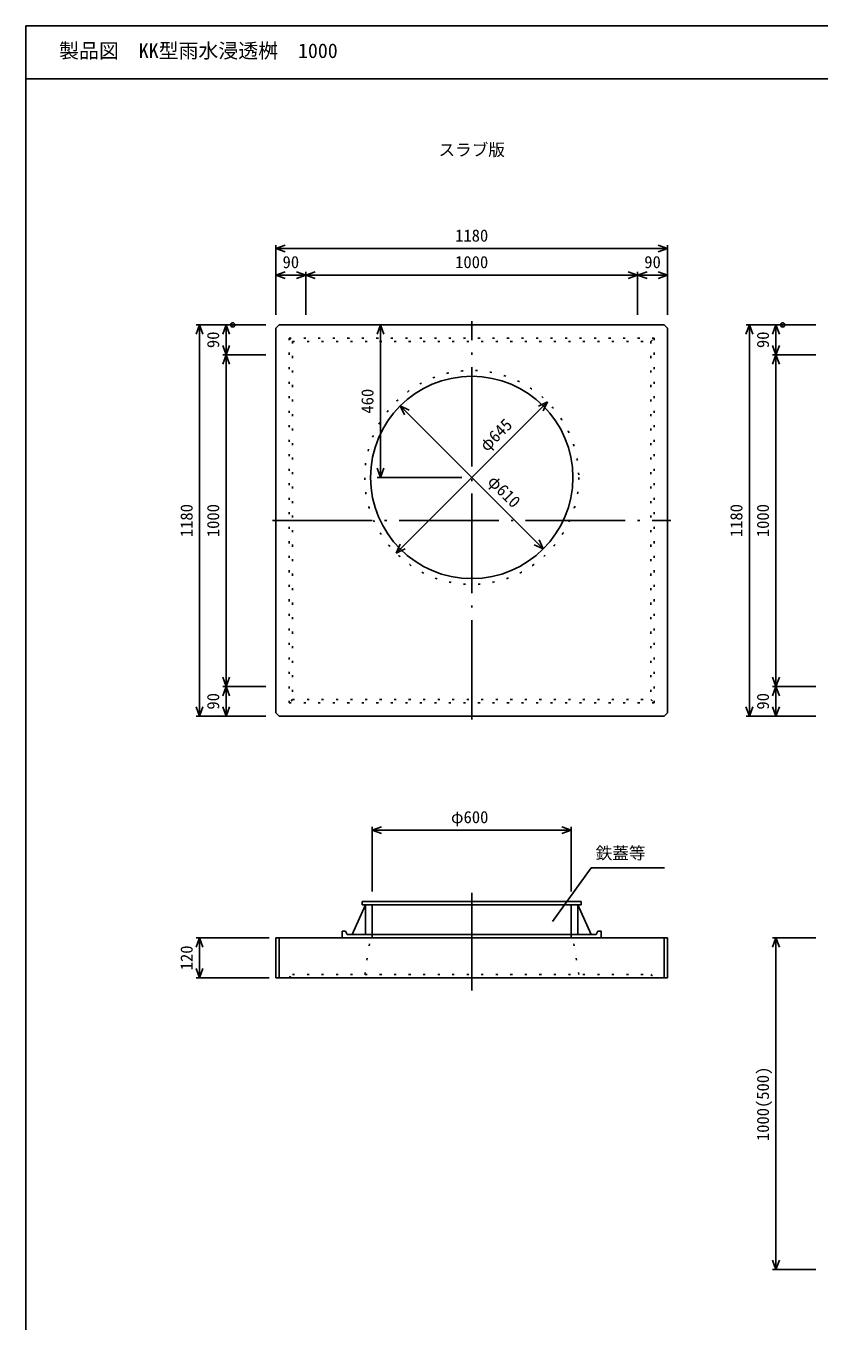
# Model space of a CAD drawing. Units: millimetres, scale not verified. Extents: x 12 to 21012, y 0 to 14850.
# Drawn here: x 9362 to 11753, y 3517 to 7423 of the extents above; entities that cross this region are included whole.
import ezdxf
from ezdxf.enums import TextEntityAlignment as Align

# ---------------------------------------------------------------- set-up
doc = ezdxf.new("R2010")
doc.units = ezdxf.units.MM
doc.header["$LTSCALE"] = 25
doc.header["$PDMODE"] = 32
doc.header["$PDSIZE"] = 12.5
doc.linetypes.add('DOTTED', pattern=[1.75, 0.25, -1.5])
doc.linetypes.add('LONG_DASHED_DOTTED', pattern=[15.25, 12, -1.5, 0.25, -1.5])
for name, color, linetype, lineweight in [('CENTER', 7, 'LONG_DASHED_DOTTED', 25), ('DIM', 7, 'Continuous', 25), ('OUTLINE', 3, 'Continuous', 25), ('OUTLINE2', 4, 'DOTTED', 25), ('TXT', 7, 'Continuous', 25)]:
    doc.layers.add(name, color=color, linetype=linetype, lineweight=lineweight)
doc.styles.add('ＭＳ ゴシック', font='')
doc.styles.get('ＭＳ ゴシック').set_extended_font_data('MS Gothic')

msp = doc.modelspace()

# ---------------------------------------------------------------- linework, layer by layer
at = {"layer": 'CENTER'}
for p, q in [((10705.85, 5331.14), (10705.85, 6532.64)), ((10105.85, 5931.14), (11305.85, 5931.14)), ((10705.85, 4514.27), (10705.85, 4809.11))]:
    msp.add_line(p, q, dxfattribs=at)
at = {"layer": 'DIM'}
for p, q in [((10115.85, 6751.13), (10144.05, 6761.39)), ((10115.85, 6761.13), (10115.85, 6551.13)), ((11295.85, 6751.13), (11267.66, 6761.39)), ((11295.85, 6761.13), (11295.85, 6551.13)), ((10115.85, 6751.13), (11295.85, 6751.13)), ((10144.05, 6740.87), (10115.85, 6751.13)), ((11267.66, 6740.87), (11295.85, 6751.13)), ((10115.85, 6671.13), (10144.05, 6681.39)), ((10205.85, 6671.13), (10177.66, 6681.39)), ((10205.85, 6671.13), (10234.05, 6681.39)), ((10205.85, 6681.13), (10205.85, 6551.13)), ((11205.85, 6671.13), (11177.66, 6681.39)), ((11205.85, 6671.13), (11234.05, 6681.39)), ((11205.85, 6681.13), (11205.85, 6551.13)), ((11295.85, 6671.13), (11267.66, 6681.39)), ((10115.85, 6671.13), (10205.85, 6671.13)), ((10144.05, 6660.87), (10115.85, 6671.13)), ((10177.66, 6660.87), (10205.85, 6671.13)), ((10205.85, 6671.13), (11205.85, 6671.13)), ((10234.05, 6660.87), (10205.85, 6671.13)), ((11177.66, 6660.87), (11205.85, 6671.13)), ((11205.85, 6671.13), (11295.85, 6671.13)), ((11234.05, 6660.87), (11205.85, 6671.13)), ((11267.66, 6660.87), (11295.85, 6671.13)), ((9885.85, 6521.14), (9875.58, 6492.95)), ((9875.85, 6521.14), (10085.85, 6521.14)), ((9885.85, 5341.14), (9885.85, 6521.14)), ((9896.11, 6492.95), (9885.85, 6521.14)), ((9965.85, 6521.14), (9955.58, 6492.95)), ((9965.85, 6431.14), (9965.85, 6521.14)), ((9976.11, 6492.95), (9965.85, 6521.14)), ((10430.85, 6521.13), (10420.59, 6492.94)), ((10430.85, 6061.13), (10430.85, 6521.13)), ((10441.12, 6492.94), (10430.85, 6521.13)), ((11542.58, 6521.14), (11532.32, 6492.95)), ((11532.58, 6521.14), (11742.58, 6521.14)), ((11542.58, 5341.14), (11542.58, 6521.14)), ((11552.84, 6492.95), (11542.58, 6521.14)), ((11622.58, 6521.14), (11612.32, 6492.95)), ((11622.58, 6431.14), (11622.58, 6521.14)), ((11632.84, 6492.95), (11622.58, 6521.14)), ((9965.85, 6431.14), (9955.58, 6459.33)), ((9976.11, 6459.33), (9965.85, 6431.14)), ((11622.58, 6431.14), (11612.32, 6459.33)), ((11632.84, 6459.33), (11622.58, 6431.14)), ((9965.85, 6431.14), (9955.58, 6402.95)), ((9955.85, 6431.14), (10085.85, 6431.14)), ((9965.85, 5431.14), (9965.85, 6431.14)), ((9976.11, 6402.95), (9965.85, 6431.14)), ((11622.58, 6431.14), (11612.32, 6402.95)), ((11612.58, 6431.14), (11742.58, 6431.14)), ((11622.58, 5431.14), (11622.58, 6431.14)), ((11632.84, 6402.95), (11622.58, 6431.14)), ((10933.9, 6289.17), (10477.81, 5833.09)), ((10933.9, 6289.17), (10906.71, 6276.49)), ((10921.22, 6261.98), (10933.9, 6289.17)), ((10490.19, 6276.79), (10921.52, 5845.46)), ((10502.87, 6249.61), (10490.19, 6276.79)), ((10490.19, 6276.79), (10517.38, 6264.12)), ((10430.85, 6061.13), (10420.59, 6089.32)), ((10420.85, 6061.13), (10675.85, 6061.13)), ((10441.12, 6089.32), (10430.85, 6061.13)), ((10477.81, 5833.09), (10490.49, 5860.27)), ((10894.33, 5858.14), (10921.52, 5845.46)), ((10921.52, 5845.46), (10908.84, 5872.65)), ((10505, 5845.76), (10477.81, 5833.09)), ((9965.85, 5431.14), (9955.58, 5459.33)), ((9965.85, 5431.14), (9955.58, 5402.95)), ((9955.85, 5431.14), (10085.85, 5431.14)), ((9976.11, 5459.33), (9965.85, 5431.14)), ((9965.85, 5341.14), (9965.85, 5431.14)), ((9976.11, 5402.95), (9965.85, 5431.14)), ((11622.58, 5431.14), (11612.32, 5459.33)), ((11622.58, 5431.14), (11612.32, 5402.95)), ((11612.58, 5431.14), (11742.58, 5431.14)), ((11632.84, 5459.33), (11622.58, 5431.14)), ((11622.58, 5341.14), (11622.58, 5431.14)), ((11632.84, 5402.95), (11622.58, 5431.14)), ((9885.85, 5341.14), (9875.58, 5369.33)), ((9896.11, 5369.33), (9885.85, 5341.14)), ((9965.85, 5341.14), (9955.58, 5369.33)), ((9976.11, 5369.33), (9965.85, 5341.14)), ((11542.58, 5341.14), (11532.32, 5369.33)), ((11552.84, 5369.33), (11542.58, 5341.14)), ((11622.58, 5341.14), (11612.32, 5369.33)), ((11632.84, 5369.33), (11622.58, 5341.14)), ((9875.85, 5341.14), (10085.85, 5341.14)), ((11532.58, 5341.14), (11742.58, 5341.14)), ((10405.85, 4997.65), (10434.05, 5007.91)), ((10405.85, 5007.65), (10405.85, 4812.65)), ((11005.85, 4997.65), (10977.66, 5007.91)), ((11005.85, 5007.65), (11005.85, 4812.65)), ((10405.85, 4997.65), (11005.85, 4997.65)), ((10434.05, 4987.39), (10405.85, 4997.65)), ((10977.66, 4987.39), (11005.85, 4997.65)), ((9885.85, 4672.65), (9875.58, 4644.46)), ((9875.85, 4672.65), (10095.85, 4672.65)), ((9885.85, 4552.65), (9885.85, 4672.65)), ((9896.11, 4644.46), (9885.85, 4672.65)), ((11622.59, 4672.65), (11612.33, 4644.46)), ((11612.59, 4672.65), (11742.59, 4672.65)), ((11622.59, 3672.65), (11622.59, 4672.65)), ((11632.85, 4644.46), (11622.59, 4672.65)), ((9885.85, 4552.65), (9875.58, 4580.84)), ((9896.11, 4580.84), (9885.85, 4552.65)), ((9875.85, 4552.65), (10095.85, 4552.65)), ((11622.59, 3672.65), (11612.33, 3700.84)), ((11612.59, 3672.65), (11742.59, 3672.65)), ((11632.85, 3700.84), (11622.59, 3672.65))]:
    msp.add_line(p, q, dxfattribs=at)
at = {"layer": 'OUTLINE'}
for p, q in [((10115.85, 6511.13), (10125.85, 6521.13)), ((10115.85, 5351.14), (10115.85, 6511.13)), ((11285.85, 6521.13), (10125.85, 6521.13)), ((11285.85, 6521.13), (11295.85, 6511.13)), ((11295.85, 5351.14), (11295.85, 6511.13)), ((10115.85, 5351.14), (10125.85, 5341.14)), ((11295.85, 5351.14), (11285.85, 5341.14)), ((10125.85, 5341.14), (11285.85, 5341.14)), ((10385.85, 4772.65), (10345.85, 4682.65)), ((10375.85, 4782.65), (11035.85, 4782.65)), ((10375.85, 4772.65), (10375.85, 4782.65)), ((10375.85, 4772.65), (11035.85, 4772.65)), ((10385.85, 4682.65), (10385.85, 4772.65)), ((10405.85, 4672.65), (10405.85, 4772.65)), ((11005.85, 4672.65), (11005.85, 4772.65)), ((11065.85, 4682.65), (11025.85, 4772.65)), ((11025.85, 4682.65), (11025.85, 4772.65)), ((11035.85, 4772.65), (11035.85, 4782.65)), ((10315.85, 4672.65), (10315.85, 4692.65)), ((10315.85, 4692.65), (10325.85, 4692.65)), ((10330.85, 4682.65), (10325.85, 4692.65)), ((11080.85, 4682.65), (11085.85, 4692.65)), ((11085.85, 4692.65), (11095.85, 4692.65)), ((11095.85, 4672.65), (11095.85, 4692.65)), ((10115.85, 4672.65), (11295.85, 4672.65)), ((10115.85, 4672.65), (10115.85, 4552.65)), ((10125.85, 4672.65), (10125.85, 4552.65)), ((10330.85, 4682.65), (11080.85, 4682.65)), ((11285.85, 4672.65), (11285.85, 4552.65)), ((11295.85, 4672.65), (11295.85, 4552.65)), ((10115.85, 4552.65), (11295.85, 4552.65))]:
    msp.add_line(p, q, dxfattribs=at)
msp.add_circle((10705.85, 6061.13), 305, dxfattribs=at)
for p in [(9985.86, 6521.14), (11642.6, 6521.14)]:
    msp.add_point(p, dxfattribs=at)
at = {"layer": 'OUTLINE2'}
for p, q in [((10155.85, 6481.14), (10155.85, 5381.14)), ((10155.85, 6481.14), (11255.85, 6481.14)), ((10155.85, 6481.14), (10165.85, 6471.14)), ((10165.85, 6471.14), (10165.85, 5391.14)), ((10165.85, 6471.14), (11245.85, 6471.14)), ((11245.85, 6471.14), (11255.85, 6481.14)), ((11245.85, 6471.14), (11245.85, 5391.14)), ((11255.85, 6481.14), (11255.85, 5381.14)), ((10165.85, 5391.14), (10155.85, 5381.14)), ((10165.85, 5391.14), (11245.85, 5391.14)), ((11245.85, 5391.14), (11255.85, 5381.14)), ((10155.85, 5381.14), (11255.85, 5381.14)), ((10383.35, 4562.65), (10400.85, 4672.65)), ((11028.35, 4562.65), (11010.85, 4672.65)), ((10155.85, 4552.65), (10165.85, 4562.65)), ((10165.85, 4562.65), (11245.85, 4562.65)), ((11245.85, 4562.65), (11255.85, 4552.65))]:
    msp.add_line(p, q, dxfattribs=at)
msp.add_circle((10705.85, 6061.13), 322.5, dxfattribs=at)
at = {"layer": 'TXT'}
for p, q in [((9362.5, 7422.57), (9362.5, 1812.57)), ((18762.5, 7422.57), (9362.5, 7422.57)), ((9362.5, 7262.57), (18762.5, 7262.57)), ((10948.79, 4722.28), (11066.05, 4884.38)), ((11066.05, 4884.38), (11286.79, 4884.38))]:
    msp.add_line(p, q, dxfattribs=at)

# ---------------------------------------------------------------- texts
at = {"layer": 'DIM', "style": 'ＭＳ ゴシック'}
for s, p in [('1180', (10655.85, 6761.13)), ('90', (10135.85, 6681.13)), ('1000', (10655.85, 6681.13)), ('90', (11225.85, 6681.13)), ('φ600', (10643.35, 5007.65))]:
    msp.add_text(s, height=36.66, dxfattribs=at).set_placement(p, align=Align.BOTTOM_LEFT)
for s, rotation, p in [('90', 90, (9955.85, 6451.14)), ('90', 90, (11612.58, 6451.14)), ('460', 90, (10420.85, 6253.63)), ('φ645', 45, (10759.45, 6128.86)), ('φ610', 315, (10743.04, 6038.09)), ('1180', 90, (9875.85, 5881.14)), ('1000', 90, (9955.85, 5881.14)), ('1180', 90, (11532.58, 5881.14)), ('1000', 90, (11612.58, 5881.14)), ('90', 90, (9955.85, 5361.14)), ('90', 90, (11612.58, 5361.14)), ('120', 90, (9875.85, 4575.15)), ('1000(500)', 90, (11612.59, 4060.15))]:
    msp.add_text(s, height=36.66, rotation=rotation, dxfattribs=at).set_placement(p, align=Align.BOTTOM_LEFT)
at = {"layer": 'TXT', "style": 'ＭＳ ゴシック'}
for s, height, p in [('製品図\u3000KK型雨水浸透桝\u30001000', 43.99, (9462.5, 7312.57)), ('スラブ版', 36.66, (10605.85, 7019.72)), ('鉄蓋等', 36.66, (11079.52, 4899.22))]:
    msp.add_text(s, height=height, dxfattribs=at).set_placement(p, align=Align.BOTTOM_LEFT)

doc.saveas('drawing.dxf')
